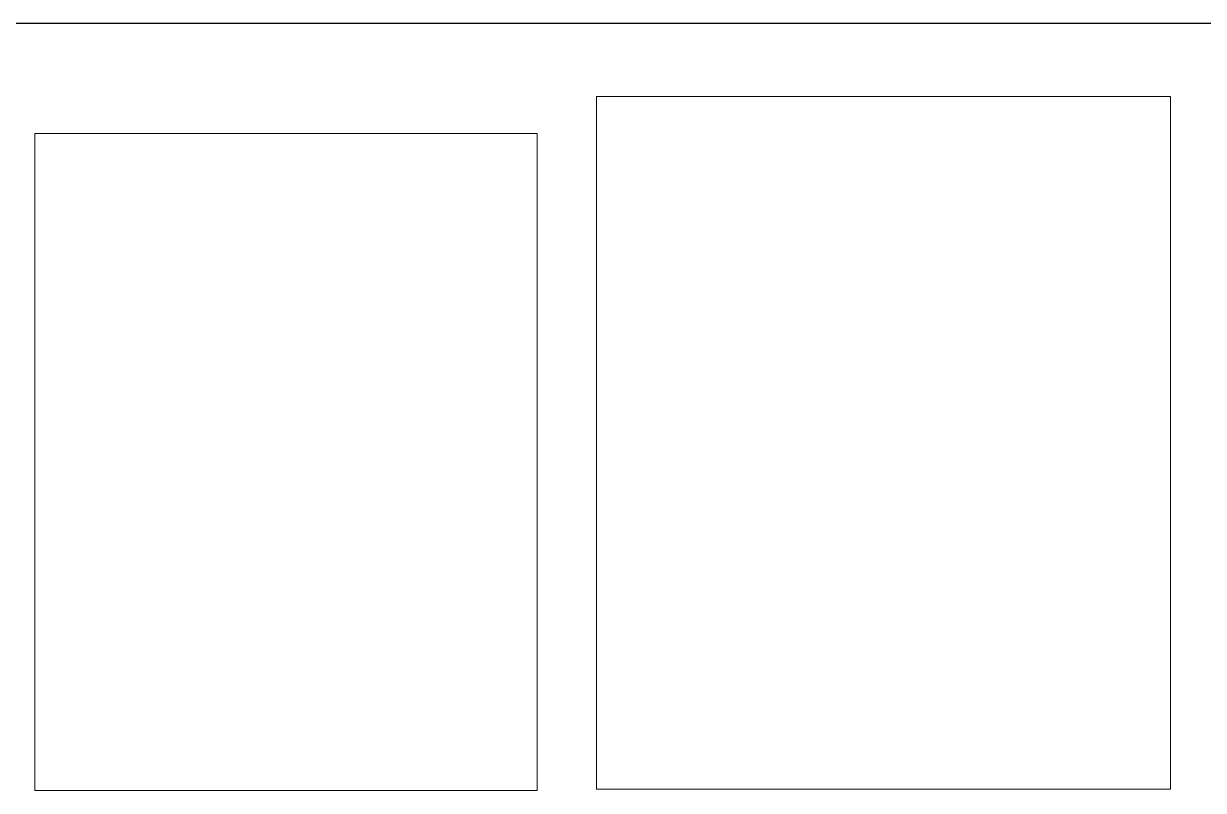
# Model space of a CAD drawing. Header units: millimetres. Extents: x 35540 to 832230, y -10956 to 416550.
# Drawn here: x 81822 to 86756, y 22098 to 25307 of the extents above; entities that cross this region are included whole.
import ezdxf

# ---------------------------------------------------------------- set-up
doc = ezdxf.new("R2010")
doc.units = ezdxf.units.MM
for name, color, linetype, lineweight in [('A-AREA-BNDY', 1, 'Continuous', 18), ('A-FLOR', 192, 'Continuous', 5), ('A-WALL', 113, 'Continuous', 5)]:
    doc.layers.add(name, color=color, linetype=linetype, lineweight=lineweight)

msp = doc.modelspace()

# ---------------------------------------------------------------- linework, layer by layer
at = {"layer": 'A-AREA-BNDY', "color": 7, "lineweight": 25}
msp.add_line((91539.3, 25307.5), (80339.3, 25307.5), dxfattribs=at)
at = {"layer": 'A-FLOR'}
for p, q in [((86618.3, 25002.5), (84218.3, 25002.5)), ((84218.3, 25002.5), (84218.3, 22102.7)), ((86618.3, 22102.7), (86618.3, 25002.5)), ((81869.6, 24847.7), (81869.6, 22097.7)), ((83969.6, 24847.7), (81869.6, 24847.7)), ((83969.6, 22097.7), (83969.6, 24847.7)), ((84218.3, 22102.7), (86618.3, 22102.7)), ((81869.6, 22097.7), (83969.6, 22097.7))]:
    msp.add_line(p, q, dxfattribs=at)
at = {"layer": 'A-WALL', "lineweight": 18}
msp.add_line((91539.3, 25307.5), (80339.3, 25307.5), dxfattribs=at)

doc.saveas('drawing.dxf')
